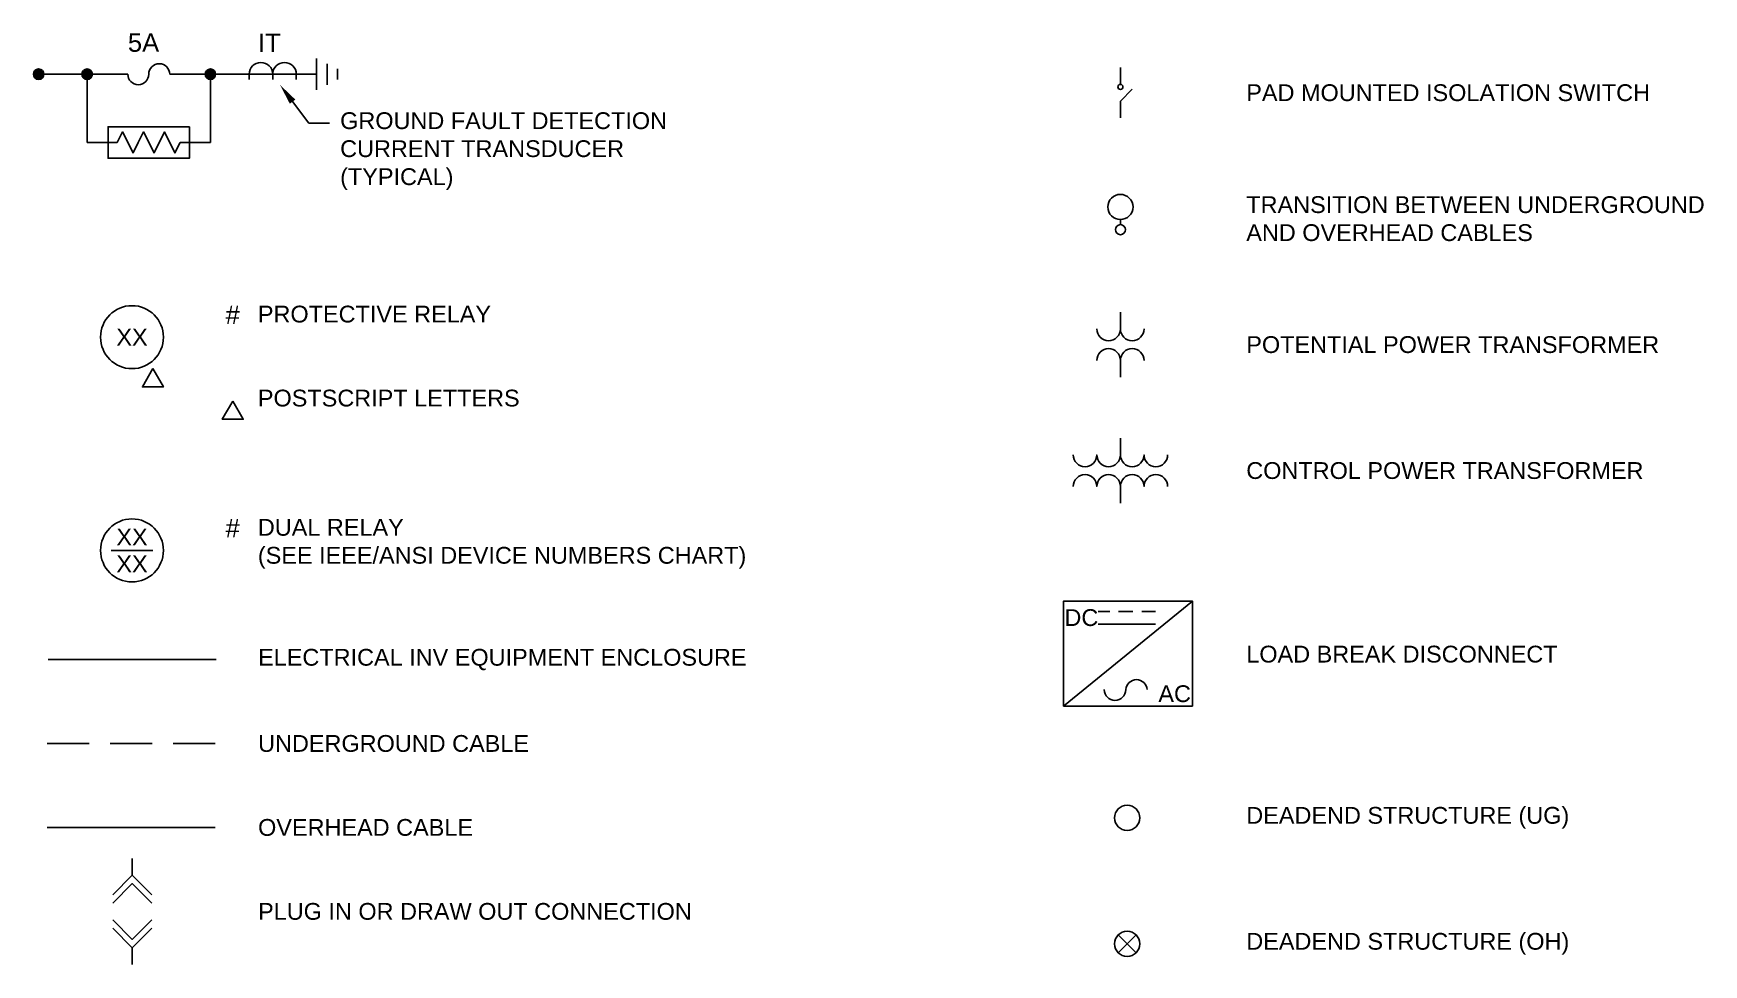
# Paper-space layout 'PV.E01.02 SYMBOLS AND ABBREVIATIONS' of a CAD drawing. Header units: feet, sheet in inches. Extents: x 0 to 34.7, y 0 to 23.
# Drawn here: x 6.64 to 16.59, y 11.41 to 16.95 of the extents above; entities that cross this region are included whole.
import ezdxf
from ezdxf import colors
from ezdxf.entities.mleader import LeaderData, LeaderLine
from ezdxf.enums import TextEntityAlignment as Align
from ezdxf.math import Vec2, Vec3

# ---------------------------------------------------------------- set-up
doc = ezdxf.new("R2010")
doc.units = ezdxf.units.FT
doc.header["$MEASUREMENT"] = 0
doc.linetypes.add('HIDDEN', pattern=[0.375, 0.25, -0.125])
doc.linetypes.add('PHANTOM2', pattern=[1.25, 0.625, -0.125, 0.125, -0.125, 0.125, -0.125])
for name, color, linetype in [('E-1LIN', 4, 'Continuous'), ('E-1LIN-CABL-OH', 4, 'Continuous'), ('E-1LIN-CABL-UG', 4, 'HIDDEN'), ('E-1LIN-EQPM-ENCL', 8, 'PHANTOM2'), ('G-ANNO-TEXT', 1, 'Continuous')]:
    doc.layers.add(name, color=color, linetype=linetype)
doc.styles.add('NEI-A', font='arial.ttf')

# ---------------------------------------------------------------- blocks, each defined once
blk = doc.blocks.new('1LIN-COLLECTION_POLE')
at = {"color": 4, "linetype": 'Continuous'}
blk.add_circle((0, 0), 0.075, dxfattribs=at)
blk = doc.blocks.new('1LIN-COLLECTION_RISER_POLE')
at = {"color": 4}
blk.add_lwpolyline([(0, -0.075), (0, -0.105)], dxfattribs=at)
at = {"color": 4, "linetype": 'Continuous'}
blk.add_circle((0, 0), 0.075, dxfattribs=at)
at = {"color": 4}
blk.add_circle((0, -0.135), 0.03, dxfattribs=at)
blk = doc.blocks.new('1LIN-RELAY')
at = {"color": 4, "linetype": 'Continuous'}
blk.add_circle((0, 0), 0.1875, dxfattribs=at)
at = {"color": 7, "linetype": 'Continuous', "style": 'NEI-A', "flags": 4}
blk.add_attdef('RELAY_NO', text='', height=0.1094, dxfattribs=at).set_placement((0, 0), align=Align.MIDDLE_CENTER)
blk = doc.blocks.new('1LIN-RELAY_DUAL')
at = {"color": 7, "linetype": 'Continuous'}
blk.add_lwpolyline([(-0.125, 0), (0.125, 0)], dxfattribs=at)
at = {"color": 4, "linetype": 'Continuous'}
blk.add_circle((0, 0), 0.1875, dxfattribs=at)
at = {"color": 7, "linetype": 'Continuous', "style": 'NEI-A', "flags": 4}
for tag, p in [('RELAY_NO1', (0, 0.08)), ('RELAY_NO2', (0, -0.08))]:
    blk.add_attdef(tag, text='', height=0.1094, dxfattribs=at).set_placement(p, align=Align.MIDDLE_CENTER)
blk = doc.blocks.new('100-05')
at = {"linetype": 'Continuous'}
blk.add_circle((0, 0), 0.075, dxfattribs=at)
blk = doc.blocks.new('1LIN-PAD_MOUNTED_ISOLATION_SWITCH')
at = {"color": 4, "linetype": 'Continuous'}
for points in [[(0, 0), (0, -0.1)], [(0.0707, -0.1293), (0, -0.2), (0, -0.3)]]:
    blk.add_lwpolyline(points, dxfattribs=at)
at = {"color": 4}
blk.add_circle((0, -0.115), 0.015, dxfattribs=at)
blk = doc.blocks.new('1LIN-POWER_TRANSFORMER')
at = {"color": 4, "linetype": 'Continuous'}
for points in [[(-0.140625, 0, 1), (0, 0, 1), (0.140625, 0, 6.16227766)], [(0.140625, -0.1875, 1), (0, -0.1875, 1), (-0.140625, -0.1875, 6.16227766)]]:
    blk.add_lwpolyline(points, format="xyb", dxfattribs=at)
blk = doc.blocks.new('1LIN-CONTROL_POWER_TRANSFORMER')
at = {"color": 4, "linetype": 'Continuous'}
for points in [[(-0.28125, 0, 1), (-0.140625, 0, 1), (0, 0, 1), (0.140625, 0, 1), (0.28125, 0)], [(0.28125, -0.1875, 1), (0.140625, -0.1875, 1), (0, -0.1875, 1), (-0.140625, -0.1875, 1), (-0.28125, -0.1875)]]:
    blk.add_lwpolyline(points, format="xyb", dxfattribs=at)
blk = doc.blocks.new('E-005')
for p, q in [((-0.384, 0), (0.384, 0.625)), ((-0.1079, 0.564), (-0.1769, 0.564)), ((0.0283, 0.564), (-0.0562, 0.564)), ((0.1629, 0.564), (0.0818, 0.564)), ((0.1629, 0.4882), (-0.1769, 0.4882))]:
    blk.add_line(p, q)
blk.add_lwpolyline([(0.384, 0), (-0.384, 0), (-0.384, 0.625), (0.384, 0.625)], close=True)
for centre, start, end in [((0.0505, 0.0934), 4.10356, 175.89644), ((-0.0777, 0.098), 180, 0)]:
    blk.add_arc(centre, 0.0642, start, end)
at = {"char_height": 0.1, "attachment_point": 2, "style": 'NEI-A'}
for s, insert, width in [('DC', (-0.278, 0.5772), 0.233595), ('AC', (0.2778, 0.124), 0.197593)]:
    blk.add_mtext(s, dxfattribs=dict(at, insert=insert, width=width))
blk = doc.blocks.new('PLUG IN DRAW OUT CONNECTION')
at = {"layer": 'E-1LIN', "flags": 128}
for points in [[(0, 0.532), (0, 0.632)], [(-0.116, 0.416), (0, 0.532), (0.116, 0.416)], [(-0.116, 0.366), (0, 0.482), (0.116, 0.366)], [(-0.116, 0.266), (0, 0.15), (0.116, 0.266)], [(-0.116, 0.216), (0, 0.1), (0.116, 0.216)], [(0, 0.1), (0, 0)]]:
    blk.add_lwpolyline(points, dxfattribs=at)
blk = doc.blocks.new('E-015')
for p, q in [((0, 0), (0, -0.15625)), ((-0.09375, -0.15625), (0.09375, -0.15625)), ((-0.0625, -0.21875), (0.0625, -0.21875)), ((-0.03125, -0.28125), (0.03125, -0.28125))]:
    blk.add_line(p, q)
blk = doc.blocks.new('E-003')
for p, q in [((0, 0.28125), (0.03125, 0.28125)), ((0, 0.140625), (0.03125, 0.140625)), ((0, 0), (0.03125, 0))]:
    blk.add_line(p, q)
for points in [[(0, 0.140625, -1), (0, 0.28125, -1)], [(0, 0, -1), (0, 0.140625, -1)]]:
    blk.add_lwpolyline(points, format="xyb")
blk = doc.blocks.new('Node')
h = blk.add_hatch(color=256)
edge = h.paths.add_edge_path()
edge.add_arc((0, 0), 0.0312, 0, 360)
blk.add_circle((0, 0), 0.0312)
blk = doc.blocks.new('E-004')
for points in [[(0.125, 0, -1), (0, 0, -1)], [(0.25, 0, 1), (0.125, 0, 1)]]:
    blk.add_lwpolyline(points, format="xyb")
blk = doc.blocks.new('GROUND FAULT DETECTION CURRENT TRANSDUCER')
at = {"layer": 'E-1LIN'}
for p, q in [((-0.125, 0.5), (-0.6562, 0.5)), ((-0.3672, 0.0938), (-0.3672, 0.5)), ((0.8438, 0.5), (0.125, 0.5)), ((0.3672, 0.0938), (0.3672, 0.5)), ((-0.1875, 0.0938), (-0.3672, 0.0938)), ((0.3672, 0.0938), (0.1875, 0.0938))]:
    blk.add_line(p, q, dxfattribs=at)
blk.add_lwpolyline([(0.2422, 0.1875), (-0.2422, 0.1875), (-0.2422, 0), (0.2422, 0)], close=True, dxfattribs=at)
at = {"layer": 'E-1LIN', "flags": 128}
for points in [[(-0.0625, 0.0938), (-0.0625, 0.0938), (-0.0625, 0.0938), (-0.0938, 0.0313), (-0.1562, 0.1563), (-0.1875, 0.0938)], [(0.1875, 0.0938), (0.1562, 0.0313), (0.0938, 0.1563), (0.0312, 0.0313), (-0.0312, 0.1563), (-0.0625, 0.0938)]]:
    blk.add_lwpolyline(points, dxfattribs=at)
at = {"layer": 'E-1LIN'}
blk.add_blockref('Node', (-0.6562, 0.5), dxfattribs=at)
for name, p, rotation in [('Node', (-0.3672, 0.5), 90), ('E-004', (0.125, 0.5), 180), ('Node', (0.3672, 0.5), 90), ('E-003', (0.5979, 0.5), 270), ('E-015', (0.8438, 0.5), 90)]:
    blk.add_blockref(name, p, dxfattribs=dict(at, rotation=rotation))
at = {"layer": 'G-ANNO-TEXT', "char_height": 0.10938, "width": 0.323373, "attachment_point": 5, "style": 'NEI-A'}
for s, insert in [('\\A1;5A', (-0.0312, 0.6875)), ('\\A1;IT', (0.7188, 0.6875))]:
    blk.add_mtext(s, dxfattribs=dict(at, insert=insert))

psp = doc.layouts.new('PV.E01.02 SYMBOLS AND ABBREVIATIONS')

# ---------------------------------------------------------------- linework, layer by layer
at = {"layer": 'E-1LIN'}
for p, q in [((13.1016, 11.582), (13.2076, 11.4759)), ((13.1016, 11.4759), (13.2076, 11.582))]:
    psp.add_line(p, q, dxfattribs=at)
at = {"layer": 'E-1LIN', "flags": 128}
for points in [[(13.1143, 15.1902), (13.1143, 15.2902)], [(13.1143, 15.0027), (13.1143, 14.9027)], [(13.1143, 14.4402), (13.1143, 14.5402)], [(13.1143, 14.2527), (13.1143, 14.1527)]]:
    psp.add_lwpolyline(points, dxfattribs=at)
at = {"layer": 'E-1LIN', "color": 4}
for points in [[(7.3496, 14.9538), (7.2871, 14.8455), (7.4121, 14.8455)], [(7.8246, 14.7611), (7.7621, 14.6528), (7.8871, 14.6528)]]:
    psp.add_lwpolyline(points, close=True, dxfattribs=at)
at = {"layer": 'E-1LIN-CABL-OH', "flags": 128}
psp.add_lwpolyline([(6.7201, 12.2215), (7.7201, 12.2215)], dxfattribs=at)
at = {"layer": 'E-1LIN-CABL-UG', "flags": 128}
psp.add_lwpolyline([(6.7201, 12.7215), (7.7201, 12.7215)], dxfattribs=at)
at = {"layer": 'E-1LIN-EQPM-ENCL', "linetype": 'Continuous', "flags": 128}
psp.add_lwpolyline([(6.7259, 13.2215), (7.7259, 13.2215)], dxfattribs=at)

# ---------------------------------------------------------------- block references
psp.add_blockref('GROUND FAULT DETECTION CURRENT TRANSDUCER', (7.3246, 16.2069))
at = {"layer": 'E-1LIN'}
for name, p in [('1LIN-PAD_MOUNTED_ISOLATION_SWITCH', (13.1143, 16.7464)), ('1LIN-COLLECTION_RISER_POLE', (13.1143, 15.9165)), ('1LIN-POWER_TRANSFORMER', (13.1143, 15.1902)), ('1LIN-CONTROL_POWER_TRANSFORMER', (13.1143, 14.4402)), ('E-005', (13.1596, 12.9444)), ('1LIN-COLLECTION_POLE', (13.1546, 12.279)), ('PLUG IN DRAW OUT CONNECTION', (7.2259, 11.4055)), ('1LIN-COLLECTION_POLE', (13.1546, 11.529)), ('100-05', (13.1546, 11.529))]:
    psp.add_blockref(name, p, dxfattribs=at)
ref = psp.add_blockref('1LIN-RELAY', (7.2246, 15.1413), dxfattribs=at)
ref.add_attrib('RELAY_NO', 'XX', dxfattribs={"layer": '0', "color": 0, "linetype": 'Continuous', "height": 0.1, "style": 'NEI-A', "flags": 4}).set_placement((7.2246, 15.1413), align=Align.MIDDLE_CENTER)
ref = psp.add_blockref('1LIN-RELAY_DUAL', (7.2246, 13.8716), dxfattribs=at)
ref.add_attrib('RELAY_NO1', 'XX', dxfattribs={"layer": '0', "color": 0, "linetype": 'Continuous', "height": 0.1, "style": 'NEI-A', "flags": 4}).set_placement((7.2246, 13.9516), align=Align.MIDDLE_CENTER)
ref.add_attrib('RELAY_NO2', 'XX', dxfattribs={"layer": '0', "color": 0, "height": 0.1, "style": 'NEI-A', "flags": 4}).set_placement((7.2246, 13.7916), align=Align.MIDDLE_CENTER)

# ---------------------------------------------------------------- texts
at = {"layer": 'G-ANNO-TEXT', "style": 'NEI-A'}
for s, width, insert, char_height, attachment_point in [('PAD MOUNTED ISOLATION SWITCH', 2.979406, (13.8643, 16.5964), 0.1, 4), ('TRANSITION BETWEEN UNDERGROUND AND OVERHEAD CABLES', 2.979406, (13.8643, 15.8464), 0.1, 4), ('#', 0.063594, (7.8246, 15.3288), 0.1094, 2), ('PROTECTIVE RELAY\\P\\P\\PPOSTSCRIPT LETTERS', 2.979406, (7.9746, 15.3288), 0.1, 1), ('POTENTIAL POWER TRANSFORMER', 2.979406, (13.8643, 15.0964), 0.1, 4), ('CONTROL POWER TRANSFORMER', 2.979406, (13.8643, 14.3464), 0.1, 4), ('#', 0.063594, (7.8246, 14.0591), 0.1094, 2), ('DUAL RELAY\\P(SEE IEEE/ANSI DEVICE NUMBERS CHART)', 2.979406, (7.9746, 14.0591), 0.1, 1), ('ELECTRICAL INV EQUIPMENT ENCLOSURE', 3.140814, (7.9759, 13.2215), 0.1, 4), ('LOAD BREAK DISCONNECT', 2.979406, (13.8643, 13.2534), 0.1, 4), ('UNDERGROUND CABLE', 3.140814, (7.9759, 12.7215), 0.1, 4), ('DEADEND STRUCTURE (UG)', 3.140814, (13.8643, 12.279), 0.1, 4), ('OVERHEAD CABLE', 3.140814, (7.9759, 12.2215), 0.1, 4), ('PLUG IN OR DRAW OUT CONNECTION', 2.979406, (7.9759, 11.7215), 0.1, 4), ('DEADEND STRUCTURE (OH)', 3.140814, (13.8643, 11.529), 0.1, 4)]:
    psp.add_mtext_dynamic_manual_height_columns(s, width=width, gutter_width=0.5469, heights=[0], dxfattribs=dict(at, insert=insert, char_height=char_height, attachment_point=attachment_point))

# ---------------------------------------------------------------- next in the draw order: leaders
at = {"layer": 'G-ANNO-TEXT'}
ml = psp.add_multileader_mtext('Standard', dxfattribs=at)
ml.set_content('GROUND FAULT DETECTION\\PCURRENT TRANSDUCER\\P(TYPICAL)', color=256, style='NEI-A')
ml.set_leader_properties()
ml.build(insert=Vec2(0, 0))
ml.multileader.update_dxf_attribs({"dogleg_length": 0.36, "arrow_head_size": 0.125})
ctx = ml.context
ctx.base_point, ctx.char_height, ctx.arrow_head_size, ctx.landing_gap_size, ctx.plane_origin = Vec3(8.4024, 16.4157), 0.1, 0.125, 0.0625, Vec3(8.0424, 16.0814)
notes = []
notes.append((ctx, [(0, (1, 1, 0), (8.2774, 16.4157), (1, 0), 0.125, [(0, [(8.1064, 16.6436)], 0, [])])]))
ctx.mtext.insert, ctx.mtext.width, ctx.mtext.flow_direction = Vec3(8.4649, 16.4804), 2.013831, 5
ctx.mtext.has_bg_fill, ctx.mtext.bg_color, ctx.mtext.bg_scale_factor, ctx.mtext.bg_transparency, ctx.mtext.use_window_bg_color = 1, -1073741824, 1.5, 0, 1
for ctx, leaders in notes:
    for number, flags, end, landing, length, lines in leaders:
        leader = LeaderData()
        leader.index, (leader.has_last_leader_line, leader.has_dogleg_vector, leader.attachment_direction) = number, flags
        leader.last_leader_point, leader.dogleg_vector, leader.dogleg_length = Vec3(end), Vec3(landing), length
        for number, points, colour, breaks in lines:
            line = LeaderLine()
            line.index, line.vertices, line.color, line.breaks = number, Vec3.list(points), colors.encode_raw_color(colour), breaks
            leader.lines.append(line)
        ctx.leaders.append(leader)

doc.saveas('drawing.dxf')
